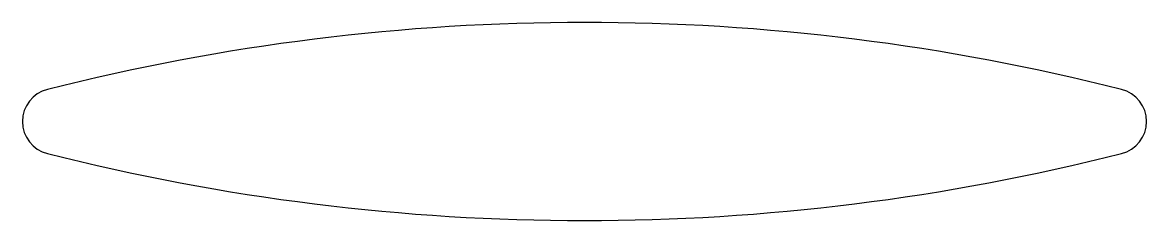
# Model space of a CAD drawing. Extents: x 240.3 to 274.3, y 252 to 258.
import ezdxf

# ---------------------------------------------------------------- set-up
doc = ezdxf.new("R2010")
doc.units = 0
doc.layers.add('ANA', color=220, linetype='CONTINUOUS')

msp = doc.modelspace()

# ---------------------------------------------------------------- linework, layer by layer
at = {"layer": 'ANA'}
msp.add_lwpolyline([(241.045, 255.936, 0.777778), (241.045, 253.997, 0.125), (273.537, 253.997, 0.777778), (273.537, 255.936, 0.125)], format="xyb", close=True, dxfattribs=at)

doc.saveas('drawing.dxf')
